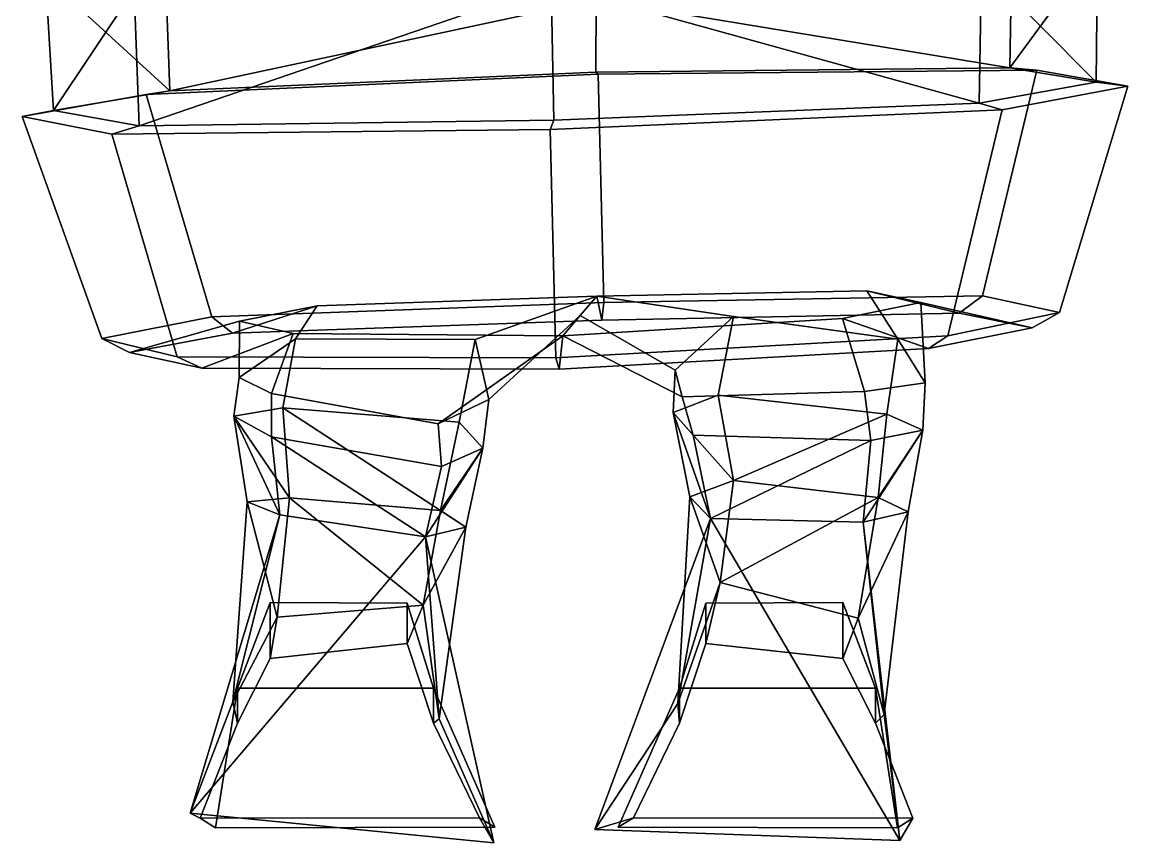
# Model space of a CAD drawing. Extents: x -200 to 218, y -157 to 389.
# Drawn here: x -130.4 to 135.5, y -156.7 to 40.8 of the extents above; entities that cross this region are included whole.
import ezdxf

# ---------------------------------------------------------------- set-up
doc = ezdxf.new("R2010")
doc.units = 0

msp = doc.modelspace()

# ---------------------------------------------------------------- linework, layer by layer
for points in [[(107.094772, 29.781876, 70.202782), (107.682472, 62.621292, 81.856392), (7.627166, 46.216919, 116.742722)], [(107.094772, 29.781876, 70.202782), (128.162201, 58.587067, -4.977297), (107.682472, 62.621292, 81.856392)], [(127.86422, 26.319717, -6.105088), (100.336266, 54.155807, -72.189445), (128.162201, 58.587067, -4.977297)], [(107.094772, 29.781876, 70.202782), (127.86422, 26.319717, -6.105088), (128.162201, 58.587067, -4.977297)], [(-94.881233, 24.262299, 80.138031), (-96.111549, 57.052032, 91.881065), (-124.757965, 51.675293, 7.463907)], [(-94.881233, 24.262299, 80.138031), (7.627166, 46.216919, 116.742722), (-96.111549, 57.052032, 91.881065)], [(99.732018, 21.297302, -84.190056), (-3.205866, 49.822937, -101.481255), (100.336266, 54.155807, -72.189445)], [(127.86422, 26.319717, -6.105088), (99.732018, 21.297302, -84.190056), (100.336266, 54.155807, -72.189445)], [(-94.881233, 24.262299, 80.138031), (-124.757965, 51.675293, 7.463907), (-122.814423, 19.469193, 6.225855)], [(-122.814423, 19.469193, 6.225855), (-124.757965, 51.675293, 7.463907), (-103.457756, 48.586548, -62.164768)], [(-122.814423, 19.469193, 6.225855), (-103.457756, 48.586548, -62.164768), (-102.243988, 15.777725, -74.254807)], [(-102.243988, 15.777725, -74.254807), (-103.457756, 48.586548, -62.164768), (-3.205866, 49.822937, -101.481255)], [(-102.243988, 15.777725, -74.254807), (-3.205866, 49.822937, -101.481255), (-2.545203, 17.163422, -109.367073)], [(99.732018, 21.297302, -84.190056), (-2.545203, 17.163422, -109.367073), (-3.205866, 49.822937, -101.481255)], [(-94.881233, 24.262299, 80.138031), (7.541168, 28.73056, 105.279793), (7.627166, 46.216919, 116.742722)], [(107.094772, 29.781876, 70.202782), (7.627166, 46.216919, 116.742722), (7.541168, 28.73056, 105.279793)], [(8.158134, 28.224197, 117.540924), (113.616043, 29.237198, 78.250961), (107.094772, 29.781876, 70.202782), (7.541168, 28.73056, 105.279793)], [(135.507309, 25.354599, -6.539968), (127.86422, 26.319717, -6.105088), (107.094772, 29.781876, 70.202782), (113.616043, 29.237198, 78.250961)], [(8.158134, 28.224197, 117.540924), (7.541168, 28.73056, 105.279793), (-94.881233, 24.262299, 80.138031), (-100.542381, 23.384705, 88.785469)], [(9.519296, -26.666351, 114.717529), (8.158134, 28.224197, 117.540924), (-100.542381, 23.384705, 88.785469), (-84.775375, -30.148865, 85.301788)], [(9.519296, -26.666351, 114.717529), (100.523628, -25.085037, 76.18689), (113.616043, 29.237198, 78.250961), (8.158134, 28.224197, 117.540924)], [(113.616043, 29.237198, 78.250961), (100.523628, -25.085037, 76.18689), (119.040001, -29.059868, -8.438028), (135.507309, 25.354599, -6.539968)], [(-130.399353, 18.087921, 6.540045), (-100.542381, 23.384705, 88.785469), (-94.881233, 24.262299, 80.138031), (-122.814423, 19.469193, 6.225855)], [(119.040001, -29.059868, -8.438028), (92.203712, -34.672592, -98.277016), (105.296135, 19.649643, -96.212944), (135.507309, 25.354599, -6.539968)], [(105.296135, 19.649643, -96.212944), (99.732018, 21.297302, -84.190056), (127.86422, 26.319717, -6.105088), (135.507309, 25.354599, -6.539968)], [(-100.542381, 23.384705, 88.785469), (-130.399353, 18.087921, 6.540045), (-111.257454, -35.353409, 2.890359), (-84.775375, -30.148865, 85.301788)], [(105.296135, 19.649643, -96.212944), (-3.402252, 14.903564, -124.96489), (-2.545203, 17.163422, -109.367073), (99.732018, 21.297302, -84.190056)], [(-108.862289, 13.79715, -85.678436), (-130.399353, 18.087921, 6.540045), (-122.814423, 19.469193, 6.225855), (-102.243988, 15.777725, -74.254807)], [(92.203712, -34.672592, -98.277016), (-2.045383, -39.993057, -127.7873), (-3.402252, 14.903564, -124.96489), (105.296135, 19.649643, -96.212944)], [(-111.257454, -35.353409, 2.890359), (-130.399353, 18.087921, 6.540045), (-108.862289, 13.79715, -85.678436), (-93.095284, -39.73642, -89.162117)], [(-108.862289, 13.79715, -85.678436), (-102.243988, 15.777725, -74.254807), (-2.545203, 17.163422, -109.367073), (-3.402252, 14.903564, -124.96489)], [(-93.095284, -39.73642, -89.162117), (-108.862289, 13.79715, -85.678436), (-3.402252, 14.903564, -124.96489), (-2.045383, -39.993057, -127.7873)], [(7.841923, -25.190735, 81.437614), (40.689823, -30.014206, 58.755863), (80.218552, -35.530823, 32.467094), (72.720894, -23.837456, 53.809265)], [(9.020702, -30.93351, 102.210869), (7.841923, -25.190735, 81.437614), (72.720894, -23.837456, 53.809265), (94.914192, -29.250565, 67.856232)], [(72.720894, -23.837456, 53.809265), (80.218552, -35.530823, 32.467094), (86.743652, -46.02005, -8.069683), (85.728912, -26.683014, -6.634489)], [(94.914192, -29.250565, 67.856232), (72.720894, -23.837456, 53.809265), (85.728912, -26.683014, -6.634489), (112.507378, -32.79953, -8.295395)], [(9.020702, -30.93351, 102.210869), (-79.791397, -34.024902, 76.450043), (-59.410702, -27.448334, 60.308849), (7.841923, -25.190735, 81.437614)], [(7.841923, -25.190735, 81.437614), (-59.410702, -27.448334, 60.308849), (-64.654236, -35.42485, 40.88155), (-21.416719, -35.568161, 60.132347)], [(3.814002, -29.832359, -3.025645), (7.841923, -25.190735, 81.437614), (-21.416719, -35.568161, 60.132347), (-18.184721, -50.034302, -2.006689)], [(26.680162, -42.951843, -1.967309), (40.689823, -30.014206, 58.755863), (7.841923, -25.190735, 81.437614), (3.814002, -29.832359, -3.025645)], [(9.519296, -26.666351, 114.717529), (9.020702, -30.93351, 102.210869), (94.914192, -29.250565, 67.856232), (100.523628, -25.085037, 76.18689)], [(100.523628, -25.085037, 76.18689), (94.914192, -29.250565, 67.856232), (112.507378, -32.79953, -8.295395), (119.040001, -29.059868, -8.438028)], [(-79.791397, -34.024902, 76.450043), (-104.54834, -38.731201, 2.381628), (-78.109283, -31.160362, 1.424753), (-59.410702, -27.448334, 60.308849)], [(9.519296, -26.666351, 114.717529), (-84.775375, -30.148865, 85.301788), (-79.791397, -34.024902, 76.450043), (9.020702, -30.93351, 102.210869)], [(-59.410702, -27.448334, 60.308849), (-78.109283, -31.160362, 1.424753), (-78.224419, -44.715744, 2.088472), (-64.654236, -35.42485, 40.88155)], [(85.728912, -26.683014, -6.634489), (86.743652, -46.02005, -8.069683), (72.177597, -48.110352, -49.443127), (66.902977, -30.541801, -68.189163)], [(112.507378, -32.79953, -8.295395), (85.728912, -26.683014, -6.634489), (66.902977, -30.541801, -68.189163), (87.551437, -37.735138, -86.536606)], [(119.040001, -29.059868, -8.438028), (112.507378, -32.79953, -8.295395), (87.551437, -37.735138, -86.536606), (92.203712, -34.672592, -98.277016)], [(-84.775375, -30.148865, 85.301788), (-111.257454, -35.353409, 2.890359), (-104.54834, -38.731201, 2.381628), (-79.791397, -34.024902, 76.450043)], [(-104.54834, -38.731201, 2.381628), (-87.154152, -42.509468, -77.942795), (-65.228615, -34.152679, -61.689579), (-78.109283, -31.160362, 1.424753)], [(-78.109283, -31.160362, 1.424753), (-65.228615, -34.152679, -61.689579), (-70.45015, -48.605362, -41.179981), (-78.224419, -44.715744, 2.088472)], [(-0.375333, -34.659996, -90.873642), (3.814002, -29.832359, -3.025645), (-18.184721, -50.034302, -2.006689), (-30.333506, -55.845871, -66.116165)], [(87.551437, -37.735138, -86.536606), (66.902977, -30.541801, -68.189163), (-0.375333, -34.659996, -90.873642), (-1.213526, -42.727051, -112.39518)], [(26.680162, -42.951843, -1.967309), (3.814002, -29.832359, -3.025645), (-0.375333, -34.659996, -90.873642), (28.319122, -49.367325, -67.259865)], [(66.902977, -30.541801, -68.189163), (72.177597, -48.110352, -49.443127), (28.319122, -49.367325, -67.259865), (-0.375333, -34.659996, -90.873642)], [(36.968369, -48.930237, 23.450502), (40.689823, -30.014206, 58.755863), (26.680162, -42.951843, -1.967309), (26.195192, -53.100769, -2.141071)], [(36.968369, -48.930237, 23.450502), (77.562317, -53.568237, 9.198996), (80.218552, -35.530823, 32.467094), (40.689823, -30.014206, 58.755863)], [(-87.154152, -42.509468, -77.942795), (-1.213526, -42.727051, -112.39518), (-0.375333, -34.659996, -90.873642), (-65.228615, -34.152679, -61.689579)], [(-65.228615, -34.152679, -61.689579), (-0.375333, -34.659996, -90.873642), (-30.333506, -55.845871, -66.116165), (-70.45015, -48.605362, -41.179981)], [(-111.257454, -35.353409, 2.890359), (-93.095284, -39.73642, -89.162117), (-87.154152, -42.509468, -77.942795), (-104.54834, -38.731201, 2.381628)], [(-67.671577, -52.044304, 18.257847), (-64.654236, -35.42485, 40.88155), (-78.224419, -44.715744, 2.088472), (-79.508987, -54.047653, 1.986466)], [(-25.322941, -55.488449, 24.645819), (-21.416719, -35.568161, 60.132347), (-64.654236, -35.42485, 40.88155), (-67.671577, -52.044304, 18.257847)], [(-25.322941, -55.488449, 24.645819), (-19.572515, -61.688797, -2.484216), (-18.184721, -50.034302, -2.006689), (-21.416719, -35.568161, 60.132347)], [(92.203712, -34.672592, -98.277016), (87.551437, -37.735138, -86.536606), (-1.213526, -42.727051, -112.39518), (-2.045383, -39.993057, -127.7873)], [(77.562317, -53.568237, 9.198996), (86.187218, -57.348343, -9.026888), (86.743652, -46.02005, -8.069683), (80.218552, -35.530823, 32.467094)], [(-93.095284, -39.73642, -89.162117), (-2.045383, -39.993057, -127.7873), (-1.213526, -42.727051, -112.39518), (-87.154152, -42.509468, -77.942795)], [(-79.508987, -54.047653, 1.986466), (-78.224419, -44.715744, 2.088472), (-70.45015, -48.605362, -41.179981), (-70.432076, -58.952942, -16.995668)], [(26.195192, -53.100769, -2.141071), (26.680162, -42.951843, -1.967309), (28.319122, -49.367325, -67.259865), (30.968143, -58.584625, -30.673222)], [(86.187218, -57.348343, -9.026888), (73.66217, -59.843597, -25.981426), (72.177597, -48.110352, -49.443127), (86.743652, -46.02005, -8.069683)], [(-70.432076, -58.952942, -16.995668), (-70.45015, -48.605362, -41.179981), (-30.333506, -55.845871, -66.116165), (-29.569862, -66.117119, -29.590357)], [(-19.572515, -61.688797, -2.484216), (-29.569862, -66.117119, -29.590357), (-30.333506, -55.845871, -66.116165), (-18.184721, -50.034302, -2.006689)], [(40.685223, -69.45533, 37.543575), (36.968369, -48.930237, 23.450502), (26.195192, -53.100769, -2.141071)], [(73.66217, -59.843597, -25.981426), (30.968143, -58.584625, -30.673222), (28.319122, -49.367325, -67.259865), (72.177597, -48.110352, -49.443127)], [(40.685223, -69.45533, 37.543575), (77.562317, -53.568237, 9.198996), (36.968369, -48.930237, 23.450502)], [(-66.113441, -73.658501, 33.767498), (-67.671577, -52.044304, 18.257847), (-79.508987, -54.047653, 1.986466)], [(-29.782925, -76.682854, 39.807972), (-25.322941, -55.488449, 24.645819), (-67.671577, -52.044304, 18.257847)], [(-29.782925, -76.682854, 39.807972), (-67.671577, -52.044304, 18.257847), (-66.113441, -73.658501, 33.767498)], [(40.685223, -69.45533, 37.543575), (26.195192, -53.100769, -2.141071), (30.136288, -73.408455, 14.183372)], [(35.173275, -78.648689, -12.025966), (26.195192, -53.100769, -2.141071), (30.968143, -58.584625, -30.673222)], [(30.136288, -73.408455, 14.183372), (26.195192, -53.100769, -2.141071), (35.173275, -78.648689, -12.025966)], [(-66.113441, -73.658501, 33.767498), (-79.508987, -54.047653, 1.986466), (-76.254883, -74.611351, 18.79158)], [(-76.254883, -74.611351, 18.79158), (-79.508987, -54.047653, 1.986466), (-68.448563, -77.78595, 1.418503)], [(-68.448563, -77.78595, 1.418503), (-79.508987, -54.047653, 1.986466), (-70.432076, -58.952942, -16.995668)], [(-29.782925, -76.682854, 39.807972), (-19.572515, -61.688797, -2.484216), (-25.322941, -55.488449, 24.645819)], [(40.685223, -69.45533, 37.543575), (75.420914, -73.549599, 24.768484), (77.562317, -53.568237, 9.198996)], [(75.420914, -73.549599, 24.768484), (86.187218, -57.348343, -9.026888), (77.562317, -53.568237, 9.198996)], [(71.83815, -79.525284, -7.45172), (73.66217, -59.843597, -25.981426), (86.187218, -57.348343, -9.026888)], [(82.699051, -77.067848, 8.146183), (71.83815, -79.525284, -7.45172), (86.187218, -57.348343, -9.026888)], [(75.420914, -73.549599, 24.768484), (82.699051, -77.067848, 8.146183), (86.187218, -57.348343, -9.026888)], [(-68.448563, -77.78595, 1.418503), (-70.432076, -58.952942, -16.995668), (-33.37542, -83.032784, -9.959707)], [(-33.37542, -83.032784, -9.959707), (-70.432076, -58.952942, -16.995668), (-29.569862, -66.117119, -29.590357)], [(35.173275, -78.648689, -12.025966), (30.968143, -58.584625, -30.673222), (73.66217, -59.843597, -25.981426)], [(71.83815, -79.525284, -7.45172), (35.173275, -78.648689, -12.025966), (73.66217, -59.843597, -25.981426)], [(-33.37542, -83.032784, -9.959707), (-29.569862, -66.117119, -29.590357), (-19.572515, -61.688797, -2.484216)], [(-23.689848, -80.700333, 14.862109), (-33.37542, -83.032784, -9.959707), (-19.572515, -61.688797, -2.484216)], [(-29.782925, -76.682854, 39.807972), (-23.689848, -80.700333, 14.862109), (-19.572515, -61.688797, -2.484216)], [(37.479248, -94.008949, 21.936396), (40.685223, -69.45533, 37.543575), (30.136288, -73.408455, 14.183372)], [(37.479248, -94.008949, 21.936396), (75.420914, -73.549599, 24.768484), (40.685223, -69.45533, 37.543575)], [(-69.042915, -102.382942, 13.895523), (-66.113441, -73.658501, 33.767498), (-76.254883, -74.611351, 18.79158)], [(-69.042915, -102.382942, 13.895523), (-33.974701, -99.459663, 21.913376), (-66.113441, -73.658501, 33.767498)], [(-33.974701, -99.459663, 21.913376), (-29.782925, -76.682854, 39.807972), (-66.113441, -73.658501, 33.767498)], [(27.265522, -123.094528, -3.304455), (37.479248, -94.008949, 21.936396), (30.136288, -73.408455, 14.183372)], [(27.265522, -123.094528, -3.304455), (30.136288, -73.408455, 14.183372), (35.173275, -78.648689, -12.025966)], [(70.613159, -102.596382, 9.320892), (75.420914, -73.549599, 24.768484), (37.479248, -94.008949, 21.936396)], [(70.613159, -102.596382, 9.320892), (82.699051, -77.067848, 8.146183), (75.420914, -73.549599, 24.768484)], [(-79.761589, -122.749565, -3.961567), (-69.042915, -102.382942, 13.895523), (-76.254883, -74.611351, 18.79158)], [(-79.761589, -122.749565, -3.961567), (-76.254883, -74.611351, 18.79158), (-68.448563, -77.78595, 1.418503)], [(-33.974701, -99.459663, 21.913376), (-23.689848, -80.700333, 14.862109), (-29.782925, -76.682854, 39.807972)], [(76.862579, -125.783119, -7.819746), (82.699051, -77.067848, 8.146183), (70.613159, -102.596382, 9.320892)], [(76.862579, -125.783119, -7.819746), (71.83815, -79.525284, -7.45172), (82.699051, -77.067848, 8.146183)], [(-89.987427, -149.477097, -31.822433), (-79.761589, -122.749565, -3.961567), (-68.448563, -77.78595, 1.418503)], [(-89.987427, -149.477097, -31.822433), (-68.448563, -77.78595, 1.418503), (-33.37542, -83.032784, -9.959707)], [(7.34904, -153.471191, -29.320629), (27.265522, -123.094528, -3.304455), (35.173275, -78.648689, -12.025966)], [(7.34904, -153.471191, -29.320629), (35.173275, -78.648689, -12.025966), (80.68441, -156.109161, -34.165348)], [(80.68441, -156.109161, -34.165348), (35.173275, -78.648689, -12.025966), (71.83815, -79.525284, -7.45172)], [(80.68441, -156.109161, -34.165348), (71.83815, -79.525284, -7.45172), (76.862579, -125.783119, -7.819746)], [(-30.124754, -126.847702, -6.907766), (-23.689848, -80.700333, 14.862109), (-33.974701, -99.459663, 21.913376)], [(-30.124754, -126.847702, -6.907766), (-33.37542, -83.032784, -9.959707), (-23.689848, -80.700333, 14.862109)], [(-16.961645, -156.658417, -38.088005), (-89.987427, -149.477097, -31.822433), (-33.37542, -83.032784, -9.959707)], [(-16.961645, -156.658417, -38.088005), (-33.37542, -83.032784, -9.959707), (-30.124754, -126.847702, -6.907766)], [(27.265522, -123.094528, -3.304455), (27.673773, -127.827744, 43.725594), (33.987896, -108.736435, 35.947453), (37.479248, -94.008949, 21.936396)], [(37.479248, -94.008949, 21.936396), (33.987896, -108.736435, 35.947453), (66.977409, -112.334427, 35.947453), (70.613159, -102.596382, 9.320892)], [(-31.473774, -119.444244, 102.617195), (-37.787899, -98.998032, 87.801697), (-70.777412, -98.812729, 87.801697), (-78.613716, -119.444244, 102.617195)], [(-78.613716, -119.444244, 102.617195), (-70.777412, -98.812729, 87.801697), (-70.777412, -112.334427, 35.947453), (-78.613716, -127.827744, 43.725594)], [(-37.787899, -98.998032, 87.801697), (-37.787899, -108.736435, 35.947453), (-70.777412, -112.334427, 35.947453), (-70.777412, -98.812729, 87.801697)], [(-33.974701, -99.459663, 21.913376), (-69.042915, -102.382942, 13.895523), (-70.777412, -112.334427, 35.947453), (-37.787899, -108.736435, 35.947453)], [(-31.473774, -119.444244, 102.617195), (-31.473774, -127.827744, 43.725594), (-37.787899, -108.736435, 35.947453), (-37.787899, -98.998032, 87.801697)], [(-30.124754, -126.847702, -6.907766), (-33.974701, -99.459663, 21.913376), (-37.787899, -108.736435, 35.947453), (-31.473774, -127.827744, 43.725594)], [(27.673773, -119.444244, 102.617195), (74.813721, -119.444244, 102.617195), (66.977409, -98.812729, 87.801697), (33.987896, -98.998032, 87.801697)], [(27.673773, -119.444244, 102.617195), (33.987896, -98.998032, 87.801697), (33.987896, -108.736435, 35.947453), (27.673773, -127.827744, 43.725594)], [(33.987896, -98.998032, 87.801697), (66.977409, -98.812729, 87.801697), (66.977409, -112.334427, 35.947453), (33.987896, -108.736435, 35.947453)], [(74.813721, -119.444244, 102.617195), (74.813721, -127.827744, 43.725594), (66.977409, -112.334427, 35.947453), (66.977409, -98.812729, 87.801697)], [(-79.761589, -122.749565, -3.961567), (-78.613716, -127.827744, 43.725594), (-70.777412, -112.334427, 35.947453), (-69.042915, -102.382942, 13.895523)], [(76.862579, -125.783119, -7.819746), (70.613159, -102.596382, 9.320892), (66.977409, -112.334427, 35.947453), (74.813721, -127.827744, 43.725594)], [(-83.890282, -153.02951, 102.617195), (-78.613716, -119.444244, 102.617195), (-78.613716, -127.827744, 43.725594), (-87.594154, -150.723206, 36.317848)], [(-16.70689, -152.844193, 102.617195), (-31.473774, -119.444244, 102.617195), (-78.613716, -119.444244, 102.617195), (-83.890282, -153.02951, 102.617195)], [(-16.70689, -152.844193, 102.617195), (-20.410763, -150.61731, 32.613968), (-31.473774, -127.827744, 43.725594), (-31.473774, -119.444244, 102.617195)], [(12.906889, -152.844193, 102.617195), (80.090286, -153.02951, 102.617195), (74.813721, -119.444244, 102.617195), (27.673773, -119.444244, 102.617195)], [(12.906889, -152.844193, 102.617195), (27.673773, -119.444244, 102.617195), (27.673773, -127.827744, 43.725594), (16.610764, -150.61731, 32.613968)], [(80.090286, -153.02951, 102.617195), (83.794151, -150.723206, 36.317848), (74.813721, -127.827744, 43.725594), (74.813721, -119.444244, 102.617195)], [(-89.987427, -149.477097, -31.822433), (-87.594154, -150.723206, 36.317848), (-78.613716, -127.827744, 43.725594), (-79.761589, -122.749565, -3.961567)], [(7.34904, -153.471191, -29.320629), (16.610764, -150.61731, 32.613968), (27.673773, -127.827744, 43.725594), (27.265522, -123.094528, -3.304455)], [(-16.961645, -156.658417, -38.088005), (-30.124754, -126.847702, -6.907766), (-31.473774, -127.827744, 43.725594), (-20.410763, -150.61731, 32.613968)], [(80.68441, -156.109161, -34.165348), (76.862579, -125.783119, -7.819746), (74.813721, -127.827744, 43.725594), (83.794151, -150.723206, 36.317848)], [(-89.987427, -149.477097, -31.822433), (-16.961645, -156.658417, -38.088005), (-20.410763, -150.61731, 32.613968), (-87.594154, -150.723206, 36.317848)], [(-83.890282, -153.02951, 102.617195), (-87.594154, -150.723206, 36.317848), (-20.410763, -150.61731, 32.613968), (-16.70689, -152.844193, 102.617195)], [(80.68441, -156.109161, -34.165348), (83.794151, -150.723206, 36.317848), (16.610764, -150.61731, 32.613968), (7.34904, -153.471191, -29.320629)], [(80.090286, -153.02951, 102.617195), (12.906889, -152.844193, 102.617195), (16.610764, -150.61731, 32.613968), (83.794151, -150.723206, 36.317848)]]:
    msp.add_3dface(points)

doc.saveas('drawing.dxf')
